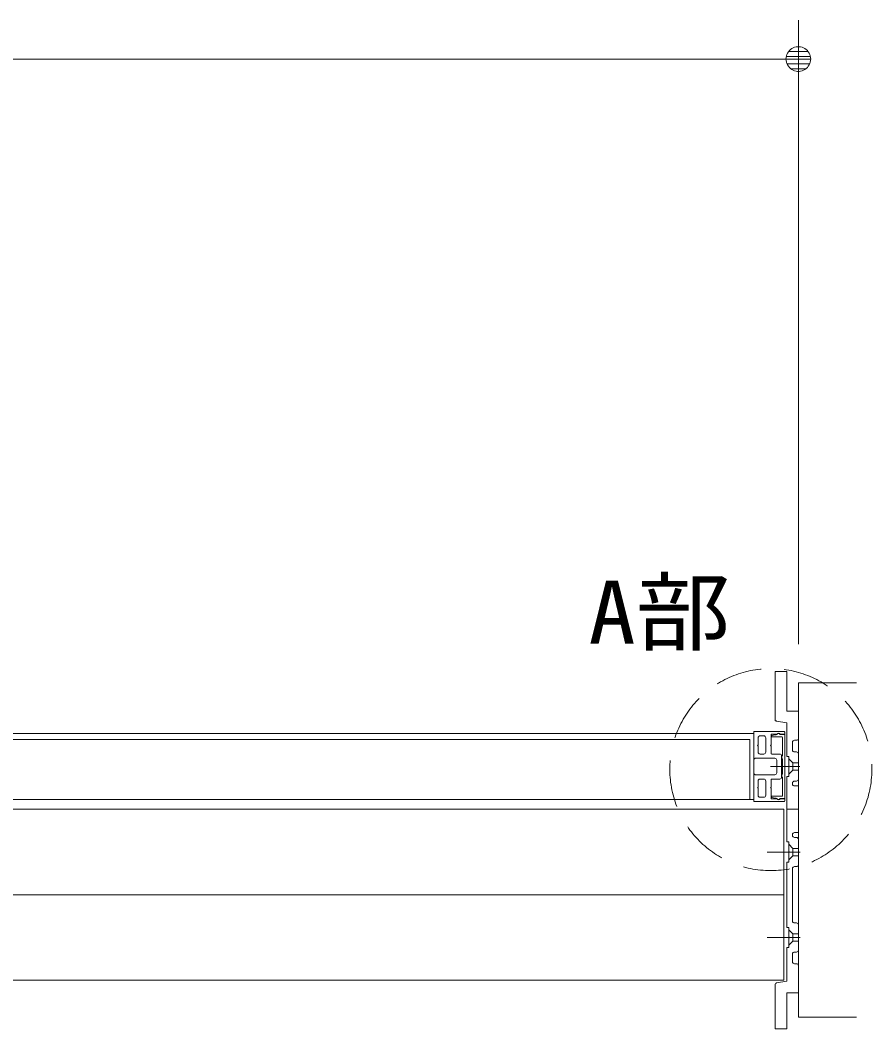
# Model space of a CAD drawing. Units: millimetres, scale not verified. Extents: x -6062 to 6062, y -3045 to 3045.
# Drawn here: x -1613 to -1175, y 1231 to 1750 of the extents above; entities that cross this region are included whole.
import ezdxf
from ezdxf.enums import TextEntityAlignment as Align

# ---------------------------------------------------------------- set-up
doc = ezdxf.new("R2010")
doc.units = ezdxf.units.MM
doc.header["$LTSCALE"] = 20
for name, pattern in [('CHAIN1', [8, 5, -1, 1, -1]), ('DASHED1', [1.8, 1.2, -0.6]), ('DOUBLE_CHAIN1', [8.8, 5, -1, 0.6, -0.6, 0.6, -1])]:
    doc.linetypes.add(name, pattern=pattern)
for name, color, linetype, lineweight in [('0-0_2寸法-1', 7, 'Continuous', 9), ('0-1_0', 7, 'Continuous', 9), ('0-3_2寸法-3', 7, 'Continuous', 9), ('0-4_3一般', 7, 'Continuous', 9)]:
    doc.layers.add(name, color=color, linetype=linetype, lineweight=lineweight)
doc.styles.add('ＭＳ ゴシック', font='')
doc.styles.get('ＭＳ ゴシック').set_extended_font_data('MS Gothic')

# ---------------------------------------------------------------- blocks, each defined once
blk = doc.blocks.new('_Dot')
at = {"layer": '0-1_0'}
for p, q in [((-10, 0), (-20, 0)), ((9.78, 2), (-9.78, 2)), ((7.99, 6), (-7.99, 6)), ((9.16, -3.98), (-9.16, -3.98)), ((6, -7.98), (-6, -7.98))]:
    blk.add_line(p, q, dxfattribs=at)
for points in [[(10, 0), (9.92, 1.25), (9.69, 2.49), (9.3, 3.68), (8.76, 4.82), (8.09, 5.88), (7.29, 6.85), (6.37, 7.71), (5.36, 8.44), (4.26, 9.05), (3.09, 9.51), (1.87, 9.82), (0.63, 9.98), (-0.63, 9.98), (-1.87, 9.82), (-3.09, 9.51), (-4.26, 9.05), (-5.36, 8.44), (-6.37, 7.71), (-7.29, 6.85), (-8.09, 5.88), (-8.76, 4.82), (-9.3, 3.68), (-9.69, 2.49), (-9.92, 1.25), (-10, 0), (0, 0)], [(-10, 0), (-9.92, -1.25), (-9.69, -2.49), (-9.3, -3.68), (-8.76, -4.82), (-8.09, -5.88), (-7.29, -6.85), (-6.37, -7.71), (-5.36, -8.44), (-4.26, -9.05), (-3.09, -9.51), (-1.87, -9.82), (-0.63, -9.98), (0.63, -9.98), (1.87, -9.82), (3.09, -9.51), (4.26, -9.05), (5.36, -8.44), (6.37, -7.71), (7.29, -6.85), (8.09, -5.88), (8.76, -4.82), (9.3, -3.68), (9.69, -2.49), (9.92, -1.25), (10, 0), (0, 0)]]:
    blk.add_lwpolyline(points, close=True, dxfattribs=at)
blk = doc.blocks.new('グループ-4')
at = {"layer": '0-4_3一般'}
for p, q in [((11042, 27656.9), (-12322, 27656.9)), ((11040, 27672.3), (11040, 27672.9)), ((11042, 27400.9), (11042, 27668.9)), ((11042, 26976.9), (11042, 27656.9)), ((11044, 27676.9), (11354, 27676.9)), ((11144, 27632.9), (11106, 27632.9)), ((11220, 27644.9), (11220, 27539.9)), ((11222, 27628.9), (11222, 27630)), ((11226, 27650.9), (11283.4, 27650.9)), ((11226.8, 27635.8), (11260.1, 27642.5)), ((11330, 27622.9), (11228, 27622.9)), ((11264, 27642.9), (11273.1, 27642.9)), ((11273.1, 27642.9), (11295, 27655.5)), ((11310, 27646.9), (11360, 27646.9)), ((11360, 27646.9), (11360, 26986.9)), ((-12300, 27596.9), (11000, 27596.9)), ((11000, 27596.9), (11000, 26976.9)), ((11080, 27533.9), (11086, 27539.9)), ((11086, 27527.9), (11080, 27533.9)), ((11086, 27612.9), (11086, 27539.9)), ((11086, 27527.9), (11086, 27465.9)), ((11164, 27612.9), (11164, 27465.9)), ((11214, 27533.9), (11220, 27539.9)), ((11220, 27527.9), (11214, 27533.9)), ((11220, 27527.9), (11220, 27451.9)), ((11336, 27426.9), (11336, 27616.9)), ((11144, 27445.9), (11106, 27445.9)), ((11308, 27445.9), (11226, 27445.9)), ((11328, 27425.9), (11328, 27207.9)), ((11330, 27426.9), (11336, 27426.9)), ((11330, 27396.9), (11330, 27426.9)), ((11048, 27396.9), (11046, 27396.9)), ((11052, 27401.9), (11052, 27400.9)), ((11258, 27401.9), (11052, 27401.9)), ((11214, 27316.9), (11369.5, 27316.9)), ((11278, 27381.9), (11278, 27251.9)), ((11280.4, 27316.9), (11400.4, 27316.9)), ((11336, 27396.9), (11330, 27396.9)), ((11336, 27236.9), (11336, 27396.9)), ((11042, 27232.9), (11042, 26964.9)), ((11048, 27236.9), (11046, 27236.9)), ((11330, 27236.9), (11336, 27236.9)), ((11330, 27206.9), (11330, 27236.9)), ((11336, 27206.9), (11330, 27206.9)), ((11336, 27016.9), (11336, 27206.9)), ((11080, 27099.9), (11086, 27105.9)), ((11086, 27093.9), (11080, 27099.9)), ((11086, 27105.9), (11086, 27167.9)), ((11144, 27187.9), (11106, 27187.9)), ((11164, 27020.9), (11164, 27167.9)), ((11214, 27099.9), (11220, 27105.9)), ((11220, 27105.9), (11220, 27181.9)), ((11308, 27187.9), (11226, 27187.9)), ((11086, 27020.9), (11086, 27093.9)), ((11144, 27000.9), (11106, 27000.9)), ((11222, 27003.8), (11222, 27004.9)), ((11260.1, 26991.3), (11226.8, 26997.9)), ((11228, 27010.9), (11330, 27010.9)), ((-12322, 26976.9), (11042, 26976.9)), ((11000, 26976.9), (-12300, 26976.9)), ((11040, 26961.4), (11040, 26960.9)), ((11044, 26956.9), (11354, 26956.9)), ((11226, 26982.9), (11283.4, 26982.9)), ((11273.1, 26990.9), (11264, 26990.9)), ((11295, 26978.2), (11273.1, 26990.9)), ((11360, 26986.9), (11310, 26986.9)), ((11311, 26982.9), (11360, 26982.9)), ((11360, 26982.9), (11360, 26962.9)), ((11350, 26876.9), (-59990, 26876.9)), ((11350, 25996.9), (11350, 26876.9)), ((11177.8, 26436.9), (11517.8, 26436.9)), ((11350, 25996.9), (-59990, 25996.9)), ((11177.8, 25556.9), (11517.8, 25556.9)), ((11350, 25116.9), (-59990, 25116.9))]:
    blk.add_line(p, q, dxfattribs=at)
for points in [[(11311, 27650.9), (11360, 27650.9), (11360, 27670.9)], [(11258, 27231.9), (11052, 27231.9), (11052, 27232.9)], [(11220, 26988.9), (11220, 27093.9), (11214, 27099.9)], [(11350, 25116.9), (11350, 25996.9), (-59990, 25996.9), (-59990, 25116.9)]]:
    blk.add_lwpolyline(points, dxfattribs=at)
for centre, radius, start, end in [((11044, 27672.9), 4, 90, 180), ((11044, 27672.3), 4, 180, 240), ((11106, 27612.9), 20, 90, 180), ((11144, 27612.9), 20, 0, 90), ((11226, 27644.9), 6, 90, 180), ((11228, 27630), 6, 101.30993, 180), ((11228, 27628.9), 6, 180, 270), ((11264, 27622.9), 20, 90, 101.30993), ((11296, 27644.9), 14, 33.74899, 154.62307), ((11300, 27646.9), 10, 0, 120), ((11311, 27654.9), 4, 213.74899, 270), ((11330, 27616.9), 6, 0, 90), ((11354, 27670.9), 6, 0, 90), ((11106, 27465.9), 20, 180, 270), ((11144, 27465.9), 20, 270, 0), ((11226, 27451.9), 6, 180, 270), ((11308, 27425.9), 20, 0, 90), ((11046, 27400.9), 4, 180, 270), ((11048, 27400.9), 4, 270, 0), ((11258, 27381.9), 20, 0, 90), ((11046, 27232.9), 4, 90, 180), ((11048, 27232.9), 4, 0, 90), ((11258, 27251.9), 20, 270, 0), ((11308, 27207.9), 20, 270, 0), ((11106, 27167.9), 20, 90, 180), ((11144, 27167.9), 20, 0, 90), ((11226, 27181.9), 6, 90, 180), ((11106, 27020.9), 20, 180, 270), ((11144, 27020.9), 20, 270, 0), ((11228, 27004.9), 6, 90, 180), ((11228, 27003.8), 6, 180, 258.69007), ((11330, 27016.9), 6, 270, 0), ((11044, 26961.4), 4, 120, 180), ((11044, 26960.9), 4, 180, 270), ((11226, 26988.9), 6, 180, 270), ((11264, 27010.9), 20, 258.69007, 270), ((11296, 26988.9), 14, 205.37693, 326.25101), ((11300, 26986.9), 10, 240, 0), ((11311, 26978.9), 4, 90, 146.25101), ((11354, 26962.9), 6, 270, 0)]:
    blk.add_arc(centre, radius, start, end, dxfattribs=at)
blk = doc.blocks.new('グループ-5')
at = {"layer": '0-4_3一般'}
blk.add_blockref('グループ-4', (0, 0), dxfattribs=at)
blk = doc.blocks.new('グループ-24')
at = {"layer": '0-4_3一般'}
for p, q in [((11260, 28296.9), (11260, 27803.8)), ((11380, 27886.9), (11500, 27886.9)), ((11500, 27886.9), (11500, 27606.9)), ((11380, 27766.9), (11276.7, 27784.1)), ((11380, 27766.9), (11380, 27420.9)), ((11440, 27566.9), (11440, 27486.9)), ((11480, 27586.9), (11460, 27586.9)), ((11402, 27420.9), (11380, 27420.9)), ((11402, 27322.9), (11402, 27420.9)), ((11460, 27466.9), (11480, 27466.9)), ((11500, 27446.9), (11500, 27186.9)), ((11402, 27322.9), (11408, 27316.9)), ((11402, 27310.9), (11408, 27316.9)), ((11402, 27212.9), (11402, 27310.9)), ((11380, 27212.9), (11402, 27212.9)), ((11380, 27212.9), (11380, 26876.9)), ((11440, 27146.9), (11440, 27136.9)), ((11480, 27166.9), (11460, 27166.9)), ((11460, 27116.9), (11500, 27116.9)), ((11500, 27116.9), (11500, 26876.9)), ((11380, 26876.9), (11500, 26876.9)), ((11500, 26876.9), (11380, 26876.9)), ((11380, 26876.9), (11380, 26540.9)), ((11500, 26876.9), (11500, 26636.9)), ((11440, 26616.9), (11440, 26606.9)), ((11500, 26636.9), (11460, 26636.9)), ((11460, 26586.9), (11480, 26586.9)), ((11380, 26540.9), (11402, 26540.9)), ((11402, 26442.9), (11402, 26540.9)), ((11500, 26566.9), (11500, 26306.9)), ((11408, 26436.9), (11402, 26442.9)), ((11408, 26436.9), (11402, 26430.9)), ((11402, 26332.9), (11402, 26430.9)), ((11380, 26332.9), (11380, 25660.9)), ((11380, 26332.9), (11402, 26332.9)), ((11480, 26286.9), (11460, 26286.9)), ((11440, 26266.9), (11440, 25726.9)), ((11402, 25660.9), (11380, 25660.9)), ((11402, 25562.9), (11402, 25660.9)), ((11460, 25706.9), (11480, 25706.9)), ((11500, 25686.9), (11500, 25426.9)), ((11408, 25556.9), (11402, 25562.9)), ((11408, 25556.9), (11402, 25550.9)), ((11402, 25452.9), (11402, 25550.9)), ((11380, 25452.9), (11380, 25106.9)), ((11380, 25452.9), (11402, 25452.9)), ((11440, 25386.9), (11440, 25306.9)), ((11480, 25406.9), (11460, 25406.9)), ((11460, 25286.9), (11480, 25286.9)), ((11500, 25266.9), (11500, 24986.9)), ((11260, 25069.9), (11260, 24616.9)), ((11276.7, 25089.7), (11380, 25106.9)), ((11500, 24986.9), (11380, 24986.9))]:
    blk.add_line(p, q, dxfattribs=at)
at = {"layer": '0-4_3一般', "linetype": 'DOUBLE_CHAIN1'}
for p, q in [((11260, 27786.9), (11260, 27803.8)), ((11260, 27786.9), (11276.7, 27784.1)), ((11444, 27354.9), (11402, 27396.9)), ((11500, 27354.9), (11444, 27354.9)), ((11444, 27354.9), (11444, 27278.9)), ((11444, 27278.9), (11402, 27236.9)), ((11500, 27278.9), (11444, 27278.9)), ((11402, 26356.9), (11444, 26398.9)), ((11402, 25636.9), (11444, 25594.9)), ((11444, 25594.9), (11444, 25518.9)), ((11444, 25594.9), (11500, 25594.9)), ((11402, 25476.9), (11444, 25518.9)), ((11444, 25518.9), (11500, 25518.9))]:
    blk.add_line(p, q, dxfattribs=at)
at = {"layer": '0-4_3一般', "linetype": 'CHAIN1'}
for p, q in [((11515.6, 27316.9), (11393.6, 27316.9)), ((11383.3, 26436.9), (11512.5, 26436.9)), ((11383.3, 25556.9), (11512.5, 25556.9))]:
    blk.add_line(p, q, dxfattribs=at)
at = {"layer": '0-4_3一般'}
for points in [[(11260, 28296.9), (11380, 28296.9), (11380, 27886.9)], [(11380, 24986.9), (11380, 24616.9), (11260, 24616.9)]]:
    blk.add_lwpolyline(points, dxfattribs=at)
at = {"layer": '0-4_3一般', "linetype": 'DOUBLE_CHAIN1'}
for points in [[(11402, 26516.9), (11444, 26474.9), (11500, 26474.9)], [(11444, 26474.9), (11444, 26398.9), (11500, 26398.9)]]:
    blk.add_lwpolyline(points, dxfattribs=at)
at = {"layer": '0-4_3一般'}
for centre, start, end in [((11280, 27803.8), 180, 220.26884), ((11280, 27803.8), 220.26884, 260.53768), ((11460, 27566.9), 135, 180), ((11460, 27566.9), 90, 135), ((11480, 27606.9), 270, 315), ((11480, 27606.9), 315, 0), ((11460, 27486.9), 180, 225), ((11460, 27486.9), 225, 270), ((11480, 27446.9), 45, 90), ((11480, 27446.9), 0, 45), ((11460, 27146.9), 135, 180), ((11460, 27136.9), 180, 225), ((11460, 27146.9), 90, 135), ((11460, 27136.9), 225, 270), ((11480, 27186.9), 270, 315), ((11480, 27186.9), 315, 0), ((11460, 26616.9), 135, 180), ((11460, 26606.9), 180, 225), ((11460, 26616.9), 90, 135), ((11460, 26606.9), 225, 270), ((11480, 26566.9), 45, 90), ((11480, 26566.9), 0, 45), ((11460, 26266.9), 135, 180), ((11460, 26266.9), 90, 135), ((11480, 26306.9), 270, 315), ((11480, 26306.9), 315, 0), ((11460, 25726.9), 180, 225), ((11460, 25726.9), 225, 270), ((11480, 25686.9), 45, 90), ((11480, 25686.9), 0, 45), ((11460, 25386.9), 135, 180), ((11460, 25386.9), 90, 135), ((11480, 25426.9), 270, 315), ((11480, 25426.9), 315, 0), ((11460, 25306.9), 180, 225), ((11460, 25306.9), 225, 270), ((11480, 25266.9), 45, 90), ((11480, 25266.9), 0, 45), ((11280, 25069.9), 139.73116, 180), ((11280, 25069.9), 99.46232, 139.73116)]:
    blk.add_arc(centre, 20, start, end, dxfattribs=at)
blk = doc.blocks.new('グループ-25')
at = {"layer": '0-4_3一般'}
blk.add_lwpolyline([(12100, 28176.9), (11500, 28176.9), (11500, 24736.9), (12100, 24736.9)], dxfattribs=at)
blk.add_blockref('グループ-24', (0, 0), dxfattribs=at)

msp = doc.modelspace()

# ---------------------------------------------------------------- linework, layer by layer
at = {"layer": '0-0_2寸法-1'}
for p, q in [((-1212.5, 1428.84), (-1212.5, 1750)), ((-1225.21, 1730), (-4781.79, 1730))]:
    msp.add_line(p, q, dxfattribs=at)
at = {"layer": '0-4_3一般', "linetype": 'DASHED1'}
msp.add_circle((-1226.66, 1364.28), 52, dxfattribs=at)

# ---------------------------------------------------------------- block references
at = {"layer": '0-0_2寸法-1', "xscale": 0.6356201, "yscale": 0.6356201}
msp.add_blockref('_Dot', (-1212.5, 1730), dxfattribs=at)
at = {"layer": '0-4_3一般', "xscale": 0.05, "yscale": 0.05}
for name in ['グループ-25', 'グループ-5']:
    msp.add_blockref(name, (-1787.5, 0), dxfattribs=at)

# ---------------------------------------------------------------- texts
at = {"layer": '0-3_2寸法-3', "style": 'ＭＳ ゴシック', "width": 1.1}
msp.add_text('A部', height=32.55, dxfattribs=at).set_placement((-1320.61, 1419.27), align=Align.BOTTOM_LEFT)

doc.saveas('drawing.dxf')
